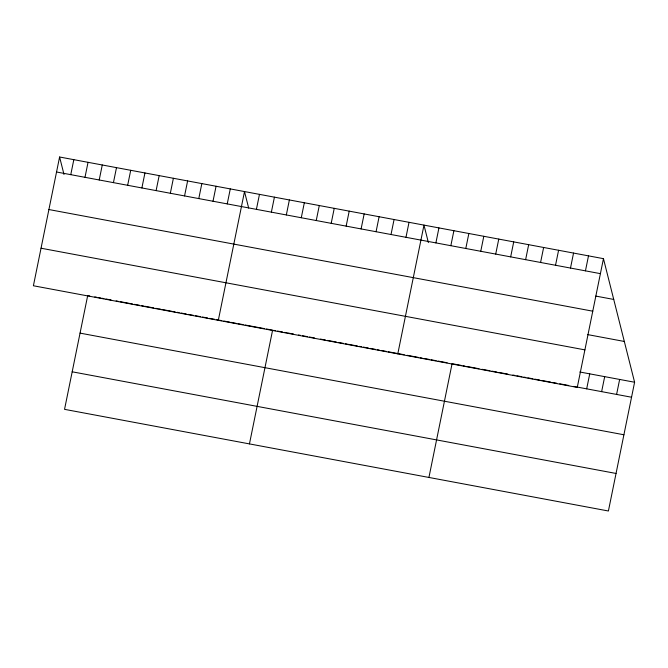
<?xml version="1.0" encoding="UTF-8"?>
<svg xmlns="http://www.w3.org/2000/svg" width="668" height="668" viewBox="0 0 668 668"><rect width="100%" height="100%" fill="white"/><g stroke="black" fill="none" stroke-linecap="round" stroke-linejoin="round"><path stroke-width="1" d="M59.594 157.005L33.4 285.762L577.261 387.415L603.455 258.658L59.594 157.005L64.003 174.482M70.766 174.657L73.822 159.669M84.995 177.312L88.042 162.324M99.215 179.976L102.271 164.979M113.443 182.631L116.491 167.643M127.663 185.295L130.719 170.298M141.892 187.95L144.939 172.954M156.112 190.605L159.168 175.617M170.34 193.269L173.388 178.272M184.56 195.924L187.616 180.936M198.788 198.588L201.836 183.591M213.008 201.243L216.065 186.247M227.237 203.899L230.285 188.91M218.311 320.323L244.505 191.566L248.671 208.074M256.412 209.351L259.468 194.363M271.367 212.148L274.423 197.16M286.33 214.946L289.378 199.949M249.456 443.903L272.602 330.142L266.507 328.998M301.285 217.743L304.332 202.746M316.24 220.54L319.287 205.544M331.194 223.329L334.242 208.341M346.149 226.126L349.205 211.138M361.104 228.924L364.16 213.927M376.067 231.721L379.115 216.724M391.022 234.51L394.07 219.521M405.977 237.307L409.025 222.319M397.786 353.873L423.98 225.108L428.388 242.593M435.887 242.901L438.934 227.905M450.842 245.69L453.898 230.702M465.796 248.488L468.852 233.499M428.931 477.453L452.077 363.684L461.054 365.363M480.76 251.285L483.807 236.288M495.714 254.082L498.762 239.086M510.669 256.879L513.717 241.883M525.624 259.668L528.672 244.68M540.579 262.466L543.635 247.477M555.534 265.263L558.59 250.266M570.497 268.06L573.545 253.063M585.452 270.849L588.5 255.861M586.679 388.843L589.735 373.846M601.634 391.64L604.69 376.643M616.597 394.429L619.645 379.441M603.455 258.658L634.6 382.238L608.406 510.995L64.545 409.342L87.692 295.582L89.721 295.957M56.546 172.002L600.407 273.646M595.789 296.083L613.733 299.439M48.906 209.543L592.766 311.188M587.431 334.559L624.321 341.457M41.04 248.22L584.901 349.873M579.757 371.984L634.6 382.238M94.806 296.909L96.835 297.285M98.864 297.669L100.901 298.045M101.912 298.237L103.949 298.621M105.978 298.997L111.055 299.949M116.14 300.892L118.169 301.276M120.198 301.652L129.35 303.364M130.36 303.556L132.398 303.932M134.427 304.316L139.503 305.268M141.541 305.643L143.57 306.027M144.589 306.211L153.732 307.923M155.761 308.299L157.798 308.683M158.809 308.875L160.846 309.251M162.875 309.635L172.018 311.338M173.037 311.53L175.066 311.914M177.095 312.29L179.133 312.666M181.162 313.05L186.238 314.002M188.276 314.377L193.353 315.329M195.39 315.705L200.467 316.657M202.496 317.041L207.581 317.985M209.61 318.369L214.687 319.312M216.724 319.696L221.801 320.648M223.838 321.024L229.934 322.168M230.944 322.352L236.029 323.304M238.059 323.679L243.135 324.631M245.173 325.015L258.382 327.479M259.393 327.671L264.478 328.623M273.596 330.326L275.592 330.702M277.587 331.069L282.572 332.004M284.568 332.38L286.564 332.748M287.557 332.931L293.544 334.05M298.529 334.985L300.516 335.361M302.512 335.728L307.497 336.664M309.493 337.031L314.478 337.966M320.465 339.085L325.45 340.02M327.445 340.388L336.413 342.066M338.409 342.442L343.394 343.369M345.389 343.744L347.385 344.12M348.379 344.304L357.355 345.982M359.351 346.35L361.346 346.725M363.334 347.101L368.319 348.028M370.314 348.404L375.299 349.331M377.295 349.706L379.29 350.082M381.286 350.45L386.271 351.385M388.267 351.76L404.215 354.741M407.204 355.301L418.176 357.347M420.172 357.722L422.168 358.09M424.155 358.466L429.14 359.401M431.136 359.768L436.12 360.703M438.116 361.079L447.092 362.749M463.041 365.73L465.037 366.106M467.032 366.481L478.998 368.719M481.987 369.279L489.961 370.765M491.957 371.141L496.942 372.068M498.938 372.443L507.914 374.122M512.899 375.049L514.894 375.424M516.89 375.8L521.875 376.727M523.862 377.103L525.858 377.478M527.854 377.846L532.839 378.781M534.834 379.148L539.819 380.084M541.815 380.459L550.783 382.129M552.778 382.505L556.77 383.248M559.759 383.808L568.735 385.486M573.72 386.421L631.552 397.226M80.051 333.123L623.912 434.768M72.186 371.8L616.038 473.453"/></g></svg>
